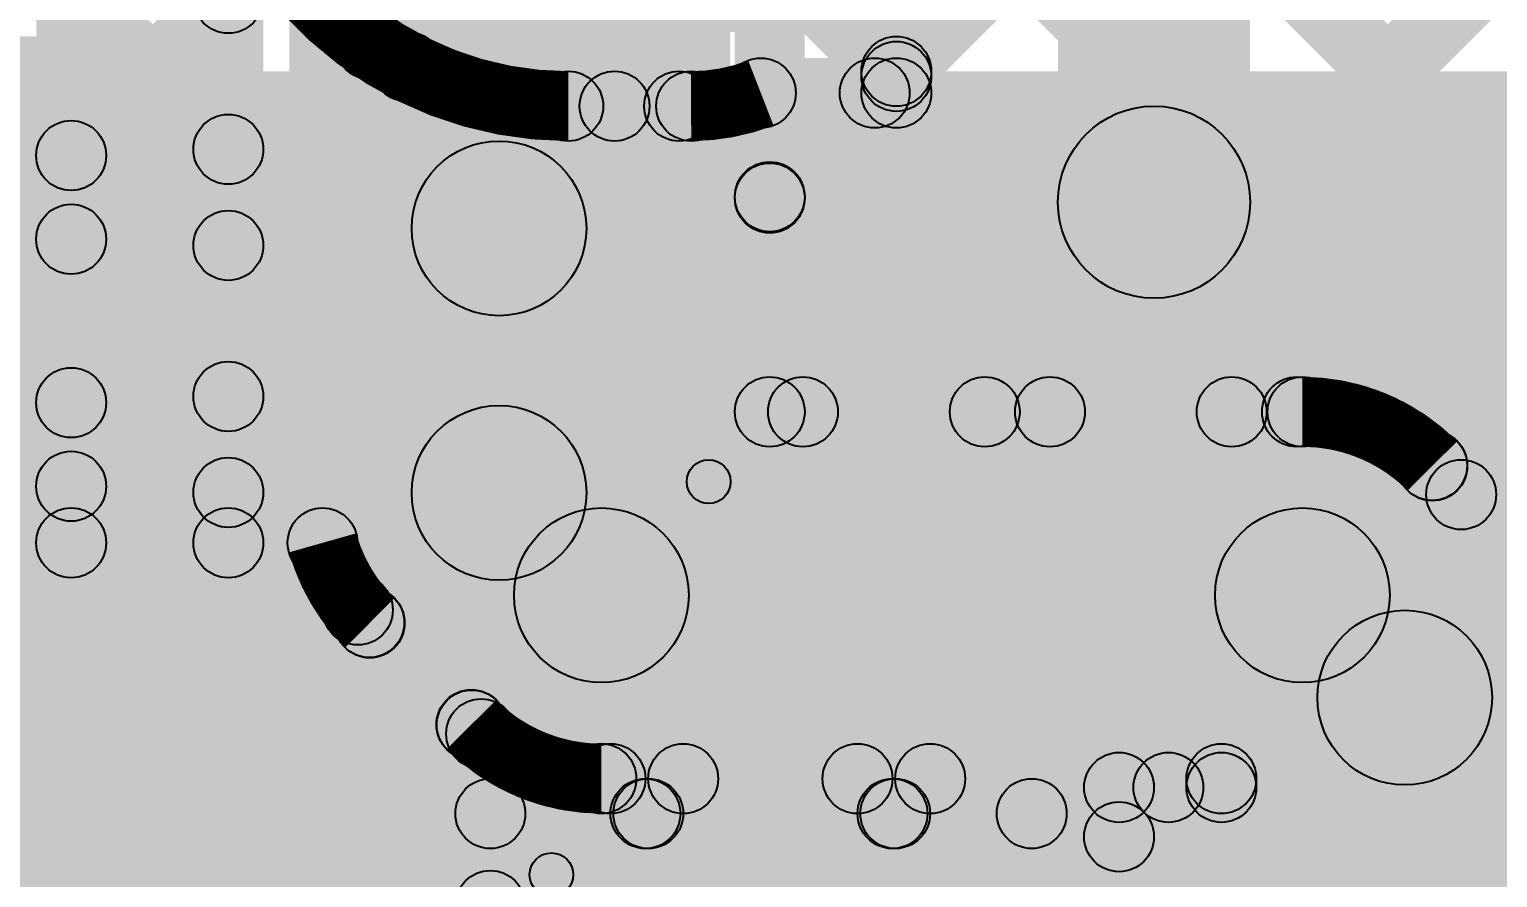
# Model space of a CAD drawing. Header units: millimetres. Extents: x -0.24 to 2.5, y 0 to 2.55.
# Drawn here: x 0.8972 to 1.0654, y 1.8687 to 1.9658 of the extents above; entities that cross this region are included whole.
import ezdxf

# ---------------------------------------------------------------- set-up
doc = ezdxf.new("R2010")
doc.units = ezdxf.units.MM
doc.header["$MEASUREMENT"] = 0
for name, color, linetype in [('BottomLayer', 5, 'Continuous'), ('BottomPaste', 16, 'Continuous'), ('BottomSolder', 6, 'Continuous'), ('TopLayer', 1, 'Continuous'), ('TopOverlay', 2, 'Continuous'), ('TopPaste', 8, 'Continuous'), ('TopSolder', 216, 'Continuous'), ('ViaHoleLayer', 16, 'Continuous')]:
    doc.layers.add(name, color=color, linetype=linetype)

# ---------------------------------------------------------------- blocks, each defined once
blk = doc.blocks.new('RES_0805_1')
at = {"layer": 'TopLayer'}
for points in [[(-0.06, 0.025), (-0.02, 0.025), (-0.02, -0.025), (-0.06, -0.025)], [(0.02, 0.025), (0.06, 0.025), (0.06, -0.025), (0.02, -0.025)]]:
    blk.add_hatch(color=1, dxfattribs=at).paths.add_polyline_path(points)
at = {"layer": 'TopOverlay'}
h = blk.add_hatch(color=2, dxfattribs=at)
edge = h.paths.add_edge_path()
edge.add_arc((-0.064, 0.029), 0.0025, 0, 360)
h = blk.add_hatch(color=2, dxfattribs=at)
edge = h.paths.add_edge_path()
edge.add_arc((-0.064, 0.029), 0.0025, 0, 360)
for points in [[(0.064, 0.0315), (0.064, 0.0265), (-0.064, 0.0265), (-0.064, 0.0315)], [(-0.0665, 0.029), (-0.0615, 0.029), (-0.0615, -0.029), (-0.0665, -0.029)], [(0.0615, 0.029), (0.0665, 0.029), (0.0665, -0.029), (0.0615, -0.029)], [(0.064, -0.0265), (0.064, -0.0315), (-0.064, -0.0315), (-0.064, -0.0265)]]:
    blk.add_hatch(color=2, dxfattribs=at).paths.add_polyline_path(points)
h = blk.add_hatch(color=2, dxfattribs=at)
edge = h.paths.add_edge_path()
edge.add_arc((0.064, 0.029), 0.0025, 0, 360)
h = blk.add_hatch(color=2, dxfattribs=at)
edge = h.paths.add_edge_path()
edge.add_arc((0.064, 0.029), 0.0025, 0, 360)
h = blk.add_hatch(color=2, dxfattribs=at)
edge = h.paths.add_edge_path()
edge.add_arc((-0.064, -0.029), 0.0025, 0, 360)
h = blk.add_hatch(color=2, dxfattribs=at)
edge = h.paths.add_edge_path()
edge.add_arc((-0.064, -0.029), 0.0025, 0, 360)
h = blk.add_hatch(color=2, dxfattribs=at)
edge = h.paths.add_edge_path()
edge.add_arc((0.064, -0.029), 0.0025, 0, 360)
h = blk.add_hatch(color=2, dxfattribs=at)
edge = h.paths.add_edge_path()
edge.add_arc((0.064, -0.029), 0.0025, 0, 360)
at = {"layer": 'TopPaste'}
for points in [[(-0.06, 0.025), (-0.02, 0.025), (-0.02, -0.025), (-0.06, -0.025)], [(0.02, 0.025), (0.06, 0.025), (0.06, -0.025), (0.02, -0.025)]]:
    blk.add_hatch(color=8, dxfattribs=at).paths.add_polyline_path(points)
at = {"layer": 'TopSolder'}
for points in [[(-0.064, 0.029), (-0.016, 0.029), (-0.016, -0.029), (-0.064, -0.029)], [(0.016, 0.029), (0.064, 0.029), (0.064, -0.029), (0.016, -0.029)]]:
    blk.add_hatch(color=216, dxfattribs=at).paths.add_polyline_path(points)
at = {"layer": 'TopOverlay'}
for centre in [(-0.064, 0.029), (-0.064, 0.029), (0.064, 0.029), (0.064, 0.029), (-0.064, -0.029), (-0.064, -0.029), (0.064, -0.029), (0.064, -0.029)]:
    blk.add_circle(centre, 0.0025, dxfattribs=at)
blk = doc.blocks.new('RES_0805_5')
at = {"layer": 'TopLayer'}
for points in [[(-0.06, 0.025), (-0.02, 0.025), (-0.02, -0.025), (-0.06, -0.025)], [(0.02, 0.025), (0.06, 0.025), (0.06, -0.025), (0.02, -0.025)]]:
    blk.add_hatch(color=1, dxfattribs=at).paths.add_polyline_path(points)
at = {"layer": 'TopOverlay'}
h = blk.add_hatch(color=2, dxfattribs=at)
edge = h.paths.add_edge_path()
edge.add_arc((-0.064, 0.029), 0.0025, 0, 360)
h = blk.add_hatch(color=2, dxfattribs=at)
edge = h.paths.add_edge_path()
edge.add_arc((-0.064, 0.029), 0.0025, 0, 360)
for points in [[(-0.064, 0.0265), (-0.064, 0.0315), (0.064, 0.0315), (0.064, 0.0265)], [(-0.0615, -0.029), (-0.0665, -0.029), (-0.0665, 0.029), (-0.0615, 0.029)], [(0.0665, -0.029), (0.0615, -0.029), (0.0615, 0.029), (0.0665, 0.029)], [(-0.064, -0.0315), (-0.064, -0.0265), (0.064, -0.0265), (0.064, -0.0315)]]:
    blk.add_hatch(color=2, dxfattribs=at).paths.add_polyline_path(points)
h = blk.add_hatch(color=2, dxfattribs=at)
edge = h.paths.add_edge_path()
edge.add_arc((0.064, 0.029), 0.0025, 0, 360)
h = blk.add_hatch(color=2, dxfattribs=at)
edge = h.paths.add_edge_path()
edge.add_arc((0.064, 0.029), 0.0025, 0, 360)
h = blk.add_hatch(color=2, dxfattribs=at)
edge = h.paths.add_edge_path()
edge.add_arc((-0.064, -0.029), 0.0025, 0, 360)
h = blk.add_hatch(color=2, dxfattribs=at)
edge = h.paths.add_edge_path()
edge.add_arc((-0.064, -0.029), 0.0025, 0, 360)
h = blk.add_hatch(color=2, dxfattribs=at)
edge = h.paths.add_edge_path()
edge.add_arc((0.064, -0.029), 0.0025, 0, 360)
h = blk.add_hatch(color=2, dxfattribs=at)
edge = h.paths.add_edge_path()
edge.add_arc((0.064, -0.029), 0.0025, 0, 360)
at = {"layer": 'TopPaste'}
for points in [[(-0.06, 0.025), (-0.02, 0.025), (-0.02, -0.025), (-0.06, -0.025)], [(0.02, 0.025), (0.06, 0.025), (0.06, -0.025), (0.02, -0.025)]]:
    blk.add_hatch(color=8, dxfattribs=at).paths.add_polyline_path(points)
at = {"layer": 'TopSolder'}
for points in [[(-0.064, 0.029), (-0.016, 0.029), (-0.016, -0.029), (-0.064, -0.029)], [(0.016, 0.029), (0.064, 0.029), (0.064, -0.029), (0.016, -0.029)]]:
    blk.add_hatch(color=216, dxfattribs=at).paths.add_polyline_path(points)
at = {"layer": 'TopOverlay'}
for centre in [(-0.064, 0.029), (-0.064, 0.029), (0.064, 0.029), (0.064, 0.029), (-0.064, -0.029), (-0.064, -0.029), (0.064, -0.029), (0.064, -0.029)]:
    blk.add_circle(centre, 0.0025, dxfattribs=at)
blk = doc.blocks.new('RES_0805_B_73')
at = {"layer": 'BottomLayer'}
for points in [[(-0.06, 0.025), (-0.02, 0.025), (-0.02, -0.025), (-0.06, -0.025)], [(0.02, 0.025), (0.06, 0.025), (0.06, -0.025), (0.02, -0.025)]]:
    blk.add_hatch(color=5, dxfattribs=at).paths.add_polyline_path(points)
at = {"layer": 'BottomPaste'}
for points in [[(-0.06, 0.025), (-0.02, 0.025), (-0.02, -0.025), (-0.06, -0.025)], [(0.02, 0.025), (0.06, 0.025), (0.06, -0.025), (0.02, -0.025)]]:
    blk.add_hatch(color=16, dxfattribs=at).paths.add_polyline_path(points)
at = {"layer": 'BottomSolder'}
for points in [[(-0.064, 0.029), (-0.016, 0.029), (-0.016, -0.029), (-0.064, -0.029)], [(0.016, 0.029), (0.064, 0.029), (0.064, -0.029), (0.016, -0.029)]]:
    blk.add_hatch(color=6, dxfattribs=at).paths.add_polyline_path(points)
blk = doc.blocks.new('R__0402_B_74')
at = {"layer": 'BottomLayer'}
for points in [[(-0.0095, 0.0125), (-0.0095, -0.0125), (-0.0275, -0.0125), (-0.0275, 0.0125)], [(0.0275, 0.0125), (0.0275, -0.0125), (0.0095, -0.0125), (0.0095, 0.0125)]]:
    blk.add_hatch(color=5, dxfattribs=at).paths.add_polyline_path(points)
at = {"layer": 'BottomPaste'}
for points in [[(-0.0095, 0.0125), (-0.0095, -0.0125), (-0.0275, -0.0125), (-0.0275, 0.0125)], [(0.0275, 0.0125), (0.0275, -0.0125), (0.0095, -0.0125), (0.0095, 0.0125)]]:
    blk.add_hatch(color=16, dxfattribs=at).paths.add_polyline_path(points)
at = {"layer": 'BottomSolder'}
for points in [[(-0.0055, 0.0165), (-0.0055, -0.0165), (-0.0315, -0.0165), (-0.0315, 0.0165)], [(0.0315, 0.0165), (0.0315, -0.0165), (0.0055, -0.0165), (0.0055, 0.0165)]]:
    blk.add_hatch(color=6, dxfattribs=at).paths.add_polyline_path(points)

msp = doc.modelspace()

# ---------------------------------------------------------------- hatches: boundary and pattern name
at = {"layer": 'BottomLayer'}
for points in [[(0.60063, 1.53117), (0.59497, 1.53683), (1.12997, 2.07183), (1.13563, 2.06617)], [(0.94164, 2.06617), (0.9473, 2.07183), (1.18083, 1.8383), (1.17517, 1.83264)], [(0.99933, 1.95815), (0.99367, 1.96381), (1.10169, 2.07183), (1.10735, 2.06617)], [(0.62888, 1.53113), (0.62322, 1.53679), (1.15422, 2.06779), (1.15988, 2.06213)], [(0.6518, 1.52577), (0.64615, 1.53143), (1.16912, 2.05441), (1.17478, 2.04875)], [(0.76902, 2.04081), (0.77467, 2.04646), (1.20019, 1.62094), (1.19454, 1.61529)], [(0.75057, 2.03097), (0.75623, 2.03662), (1.18686, 1.60599), (1.18121, 1.60033)], [(0.66873, 1.51442), (0.66307, 1.52008), (1.17517, 2.03217), (1.18083, 2.02652)], [(1.037, 1.946), (1.015, 1.946), (1.015, 2.01777), (1.037, 2.01777)], [(0.6809, 1.4983), (0.67524, 1.50396), (1.17517, 2.00389), (1.18083, 1.99823)], [(1.0005, 1.9585), (0.9925, 1.9585), (0.9925, 1.9985), (1.0005, 1.9985)], [(0.85094, 1.98717), (0.85659, 1.99283), (1.18096, 1.66846), (1.1753, 1.66281)], [(0.87922, 1.98717), (0.88488, 1.99283), (1.18083, 1.69688), (1.17517, 1.69122)], [(0.99367, 1.98586), (0.99933, 1.99151), (1.18083, 1.81001), (1.17517, 1.80436)], [(0.48749, 1.53117), (0.48184, 1.53683), (0.92277, 1.97777), (0.92843, 1.97211)], [(0.93348, 1.9612), (0.93913, 1.96686), (1.18083, 1.72516), (1.17517, 1.7195)], [(0.51578, 1.53117), (0.51012, 1.53683), (0.93764, 1.96435), (0.9433, 1.95869)], [(0.98098, 1.9545), (0.98098, 1.9625), (0.9965, 1.9625), (0.9965, 1.9545)], [(0.99685, 1.95567), (0.99119, 1.96133), (0.99367, 1.96381), (0.99933, 1.95815)], [(0.99367, 1.95757), (0.99933, 1.96323), (1.18083, 1.78173), (1.17517, 1.77607)], [(0.261, 1.578), (1.173, 1.578), (1.173, 1.961), (0.261, 1.961)], [(0.57235, 1.53117), (0.56669, 1.53683), (0.99119, 1.96133), (0.99685, 1.95567)], [(0.95893, 1.953), (0.95893, 1.961), (0.973, 1.961), (0.973, 1.953)], [(0.54406, 1.53117), (0.5384, 1.53683), (0.9614, 1.95983), (0.96706, 1.95417)], [(0.96879, 1.95417), (0.97444, 1.95983), (1.18083, 1.75344), (1.17517, 1.74779)]]:
    msp.add_hatch(color=5, dxfattribs=at).paths.add_polyline_path(points)
h = msp.add_hatch(color=5, dxfattribs=at)
edge = h.paths.add_edge_path()
edge.add_arc((0.9363, 1.96403), 0.004, 0, 360)
h = msp.add_hatch(color=5, dxfattribs=at)
edge = h.paths.add_edge_path()
edge.add_arc((0.94047, 1.96152), 0.004, 0, 360)
h = msp.add_hatch(color=5, dxfattribs=at)
edge = h.paths.add_edge_path()
edge.add_arc((0.9965, 1.96098), 0.004, 0, 360)
h = msp.add_hatch(color=5, dxfattribs=at)
edge = h.paths.add_edge_path()
edge.add_arc((0.9965, 1.96098), 0.004, 0, 360)
h = msp.add_hatch(color=5, dxfattribs=at)
edge = h.paths.add_edge_path()
edge.add_arc((0.9965, 1.9604), 0.004, 0, 360)
h = msp.add_hatch(color=5, dxfattribs=at)
edge = h.paths.add_edge_path()
edge.add_arc((0.98098, 1.9585), 0.004, 0, 360)
h = msp.add_hatch(color=5, dxfattribs=at)
edge = h.paths.add_edge_path()
edge.add_arc((0.98098, 1.9585), 0.004, 0, 360)
h = msp.add_hatch(color=5, dxfattribs=at)
edge = h.paths.add_edge_path()
edge.add_arc((0.99402, 1.9585), 0.004, 0, 360)
h = msp.add_hatch(color=5, dxfattribs=at)
edge = h.paths.add_edge_path()
edge.add_arc((0.99402, 1.9585), 0.004, 0, 360)
h = msp.add_hatch(color=5, dxfattribs=at)
edge = h.paths.add_edge_path()
edge.add_arc((0.9965, 1.9585), 0.004, 0, 360)
h = msp.add_hatch(color=5, dxfattribs=at)
edge = h.paths.add_edge_path()
edge.add_arc((0.9965, 1.9585), 0.004, 0, 360)
h = msp.add_hatch(color=5, dxfattribs=at)
edge = h.paths.add_edge_path()
edge.add_arc((0.95893, 1.957), 0.004, 0, 360)
h = msp.add_hatch(color=5, dxfattribs=at)
edge = h.paths.add_edge_path()
edge.add_arc((0.95893, 1.957), 0.004, 0, 360)
h = msp.add_hatch(color=5, dxfattribs=at)
edge = h.paths.add_edge_path()
edge.add_arc((0.96423, 1.957), 0.004, 0, 360)
h = msp.add_hatch(color=5, dxfattribs=at)
edge = h.paths.add_edge_path()
edge.add_arc((0.97162, 1.957), 0.004, 0, 360)
h = msp.add_hatch(color=5, dxfattribs=at)
edge = h.paths.add_edge_path()
edge.add_arc((0.973, 1.957), 0.004, 0, 360)
h = msp.add_hatch(color=5, dxfattribs=at)
edge = h.paths.add_edge_path()
edge.add_arc((0.973, 1.957), 0.004, 0, 360)
h = msp.add_hatch(color=5, dxfattribs=at)
edge = h.paths.add_edge_path()
edge.add_arc((1.026, 1.946), 0.01181, 0, 360)
h = msp.add_hatch(color=5, dxfattribs=at)
edge = h.paths.add_edge_path()
edge.add_arc((1.026, 1.946), 0.011, 0, 360)
at = {"layer": 'BottomSolder'}
h = msp.add_hatch(color=6, dxfattribs=at)
edge = h.paths.add_edge_path()
edge.add_arc((1.026, 1.946), 0.01581, 0, 360)
at = {"layer": 'TopLayer'}
for points in [[(0.98483, 1.94365), (0.97917, 1.94931), (1.07569, 2.04583), (1.08135, 2.04017)], [(0.98863, 1.91917), (0.98297, 1.92483), (1.10397, 2.04583), (1.10963, 2.04017)], [(1.01691, 1.91917), (1.01126, 1.92483), (1.13226, 2.04583), (1.13791, 2.04017)], [(1.0452, 1.91917), (1.03954, 1.92483), (1.15517, 2.04046), (1.16083, 2.0348)], [(1.037, 1.946), (1.015, 1.946), (1.015, 2.02), (1.037, 2.02)], [(1.0014, 2.00641), (1.00706, 2.01207), (1.1373, 1.88183), (1.13164, 1.87617)], [(1.064, 1.90969), (1.05835, 1.91535), (1.15517, 2.01217), (1.16083, 2.00652)], [(0.99796, 1.98157), (1.00362, 1.98722), (1.10901, 1.88183), (1.10336, 1.87617)], [(0.906, 1.907), (0.898, 1.907), (0.898, 1.979), (0.906, 1.979)], [(0.924, 1.907), (0.916, 1.907), (0.916, 1.979), (0.924, 1.979)], [(0.986, 1.922), (0.978, 1.922), (0.978, 1.979), (0.986, 1.979)], [(0.97917, 1.97207), (0.98483, 1.97773), (1.03773, 1.92483), (1.03207, 1.91917)], [(0.89917, 1.96722), (0.90483, 1.97288), (0.92283, 1.95488), (0.91717, 1.94922)], [(0.90483, 1.94851), (0.89917, 1.95416), (0.91717, 1.97216), (0.92283, 1.96651)], [(0.97917, 1.94379), (0.98483, 1.94944), (1.00944, 1.92483), (1.00379, 1.91917)], [(0.89917, 1.93894), (0.90483, 1.94459), (0.92283, 1.92659), (0.91717, 1.92094)], [(0.90483, 1.92022), (0.89917, 1.92588), (0.91717, 1.94388), (0.92283, 1.93822)], [(0.961, 1.91272), (0.941, 1.91272), (0.941, 1.943), (0.961, 1.943)], [(0.982, 1.918), (0.982, 1.926), (1.043, 1.926), (1.043, 1.918)], [(0.94393, 1.90564), (0.95807, 1.91979), (0.96979, 1.90807), (0.95564, 1.89393)], [(1.05506, 1.91299), (1.06071, 1.91864), (1.07236, 1.907), (1.0667, 1.90134)], [(0.79231, 1.77942), (0.78665, 1.78507), (0.91717, 1.9156), (0.92283, 1.90994)], [(0.89917, 1.91065), (0.90483, 1.91631), (0.95283, 1.86831), (0.94717, 1.86265)], [(0.84, 1.903), (0.84, 1.911), (0.902, 1.911), (0.902, 1.903)], [(0.92, 1.903), (0.92, 1.911), (0.93079, 1.911), (0.93079, 1.903)], [(0.96272, 1.891), (0.96272, 1.911), (1.043, 1.911), (1.043, 1.891)], [(0.87737, 1.90417), (0.88302, 1.90983), (0.95283, 1.84002), (0.94717, 1.83437)], [(1.03593, 1.89393), (1.05007, 1.90807), (1.06179, 1.89636), (1.04764, 1.88221)], [(0.80653, 1.76536), (0.80087, 1.77101), (0.932, 1.90214), (0.93766, 1.89649)], [(0.93336, 1.895), (0.93901, 1.90066), (0.95066, 1.88901), (0.945, 1.88336)], [(1.06472, 1.84628), (1.04472, 1.84628), (1.04472, 1.88928), (1.06472, 1.88928)], [(0.83263, 1.76317), (0.82697, 1.76883), (0.94612, 1.88797), (0.95177, 1.88232)], [(0.96272, 1.876), (0.96272, 1.884), (1.03372, 1.884), (1.03372, 1.876)], [(0.96094, 1.87717), (0.96659, 1.88283), (0.97059, 1.87883), (0.96494, 1.87317)], [(0.97091, 1.87317), (0.96526, 1.87883), (0.96926, 1.88283), (0.97491, 1.87717)], [(0.98922, 1.87717), (0.99488, 1.88283), (0.99888, 1.87883), (0.99322, 1.87317)], [(0.9992, 1.87317), (0.99354, 1.87883), (0.99754, 1.88283), (1.0032, 1.87717)], [(1.02483, 1.87052), (1.01917, 1.87617), (1.02483, 1.88183), (1.03048, 1.87617)], [(1.022, 1.875), (1.022, 1.883), (1.03372, 1.883), (1.03372, 1.875)], [(0.95, 1.872), (0.95, 1.88), (1.012, 1.88), (1.012, 1.872)], [(1.026, 1.783), (1.018, 1.783), (1.018, 1.879), (1.026, 1.879)], [(0.954, 1.804), (0.946, 1.804), (0.946, 1.876), (0.954, 1.876)], [(1.016, 1.804), (1.008, 1.804), (1.008, 1.876), (1.016, 1.876)], [(1.01483, 1.86052), (1.00917, 1.86617), (1.01917, 1.87617), (1.02483, 1.87052)]]:
    msp.add_hatch(color=1, dxfattribs=at).paths.add_polyline_path(points)
h = msp.add_hatch(color=1, dxfattribs=at)
edge = h.paths.add_edge_path()
edge.add_arc((0.92, 1.96934), 0.004, 0, 360)
h = msp.add_hatch(color=1, dxfattribs=at)
edge = h.paths.add_edge_path()
edge.add_arc((1.026, 1.946), 0.01181, 0, 360)
h = msp.add_hatch(color=1, dxfattribs=at)
edge = h.paths.add_edge_path()
edge.add_arc((0.92, 1.95205), 0.004, 0, 360)
h = msp.add_hatch(color=1, dxfattribs=at)
edge = h.paths.add_edge_path()
edge.add_arc((1.026, 1.946), 0.011, 0, 360)
h = msp.add_hatch(color=1, dxfattribs=at)
edge = h.paths.add_edge_path()
edge.add_arc((0.902, 1.95134), 0.004, 0, 360)
h = msp.add_hatch(color=1, dxfattribs=at)
edge = h.paths.add_edge_path()
edge.add_arc((0.951, 1.943), 0.01, 0, 360)
h = msp.add_hatch(color=1, dxfattribs=at)
edge = h.paths.add_edge_path()
edge.add_arc((0.982, 1.94662), 0.004, 0, 360)
h = msp.add_hatch(color=1, dxfattribs=at)
edge = h.paths.add_edge_path()
edge.add_arc((0.982, 1.94648), 0.004, 0, 360)
h = msp.add_hatch(color=1, dxfattribs=at)
edge = h.paths.add_edge_path()
edge.add_arc((0.902, 1.94176), 0.004, 0, 360)
h = msp.add_hatch(color=1, dxfattribs=at)
edge = h.paths.add_edge_path()
edge.add_arc((0.92, 1.94105), 0.004, 0, 360)
h = msp.add_hatch(color=1, dxfattribs=at)
edge = h.paths.add_edge_path()
edge.add_arc((0.902, 1.92305), 0.004, 0, 360)
h = msp.add_hatch(color=1, dxfattribs=at)
edge = h.paths.add_edge_path()
edge.add_arc((0.92, 1.92376), 0.004, 0, 360)
h = msp.add_hatch(color=1, dxfattribs=at)
edge = h.paths.add_edge_path()
edge.add_arc((0.982, 1.922), 0.004, 0, 360)
h = msp.add_hatch(color=1, dxfattribs=at)
edge = h.paths.add_edge_path()
edge.add_arc((0.982, 1.922), 0.004, 0, 360)
h = msp.add_hatch(color=1, dxfattribs=at)
edge = h.paths.add_edge_path()
edge.add_arc((0.9858, 1.922), 0.004, 0, 360)
h = msp.add_hatch(color=1, dxfattribs=at)
edge = h.paths.add_edge_path()
edge.add_arc((1.00662, 1.922), 0.004, 0, 360)
h = msp.add_hatch(color=1, dxfattribs=at)
edge = h.paths.add_edge_path()
edge.add_arc((1.01409, 1.922), 0.004, 0, 360)
h = msp.add_hatch(color=1, dxfattribs=at)
edge = h.paths.add_edge_path()
edge.add_arc((1.0349, 1.922), 0.004, 0, 360)
h = msp.add_hatch(color=1, dxfattribs=at)
edge = h.paths.add_edge_path()
edge.add_arc((1.04237, 1.922), 0.004, 0, 360)
h = msp.add_hatch(color=1, dxfattribs=at)
edge = h.paths.add_edge_path()
edge.add_arc((1.043, 1.922), 0.004, 0, 360)
h = msp.add_hatch(color=1, dxfattribs=at)
edge = h.paths.add_edge_path()
edge.add_arc((1.043, 1.922), 0.004, 0, 360)
h = msp.add_hatch(color=1, dxfattribs=at)
edge = h.paths.add_edge_path()
edge.add_arc((1.043, 1.922), 0.004, 0, 360)
h = msp.add_hatch(color=1, dxfattribs=at)
edge = h.paths.add_edge_path()
edge.add_arc((0.951, 1.91272), 0.01, 0, 360)
h = msp.add_hatch(color=1, dxfattribs=at)
edge = h.paths.add_edge_path()
edge.add_arc((0.951, 1.91272), 0.01, 0, 360)
h = msp.add_hatch(color=1, dxfattribs=at)
edge = h.paths.add_edge_path()
edge.add_arc((1.05785, 1.91585), 0.004, 0, 360)
h = msp.add_hatch(color=1, dxfattribs=at)
edge = h.paths.add_edge_path()
edge.add_arc((1.05788, 1.91581), 0.004, 0, 360)
h = msp.add_hatch(color=1, dxfattribs=at)
edge = h.paths.add_edge_path()
edge.add_arc((1.05788, 1.91581), 0.004, 0, 360)
h = msp.add_hatch(color=1, dxfattribs=at)
edge = h.paths.add_edge_path()
edge.add_arc((0.902, 1.91348), 0.004, 0, 360)
h = msp.add_hatch(color=1, dxfattribs=at)
edge = h.paths.add_edge_path()
edge.add_arc((0.92, 1.91277), 0.004, 0, 360)
h = msp.add_hatch(color=1, dxfattribs=at)
edge = h.paths.add_edge_path()
edge.add_arc((1.06118, 1.91252), 0.004, 0, 360)
h = msp.add_hatch(color=1, dxfattribs=at)
edge = h.paths.add_edge_path()
edge.add_arc((0.902, 1.907), 0.004, 0, 360)
h = msp.add_hatch(color=1, dxfattribs=at)
edge = h.paths.add_edge_path()
edge.add_arc((0.902, 1.907), 0.004, 0, 360)
h = msp.add_hatch(color=1, dxfattribs=at)
edge = h.paths.add_edge_path()
edge.add_arc((0.92, 1.907), 0.004, 0, 360)
h = msp.add_hatch(color=1, dxfattribs=at)
edge = h.paths.add_edge_path()
edge.add_arc((0.92, 1.907), 0.004, 0, 360)
h = msp.add_hatch(color=1, dxfattribs=at)
edge = h.paths.add_edge_path()
edge.add_arc((0.93079, 1.907), 0.004, 0, 360)
h = msp.add_hatch(color=1, dxfattribs=at)
edge = h.paths.add_edge_path()
edge.add_arc((0.93079, 1.907), 0.004, 0, 360)
h = msp.add_hatch(color=1, dxfattribs=at)
edge = h.paths.add_edge_path()
edge.add_arc((0.93079, 1.907), 0.004, 0, 360)
h = msp.add_hatch(color=1, dxfattribs=at)
edge = h.paths.add_edge_path()
edge.add_arc((0.96272, 1.901), 0.01, 0, 360)
h = msp.add_hatch(color=1, dxfattribs=at)
edge = h.paths.add_edge_path()
edge.add_arc((0.96272, 1.901), 0.01, 0, 360)
h = msp.add_hatch(color=1, dxfattribs=at)
edge = h.paths.add_edge_path()
edge.add_arc((1.043, 1.901), 0.01, 0, 360)
h = msp.add_hatch(color=1, dxfattribs=at)
edge = h.paths.add_edge_path()
edge.add_arc((1.043, 1.901), 0.01, 0, 360)
h = msp.add_hatch(color=1, dxfattribs=at)
edge = h.paths.add_edge_path()
edge.add_arc((0.93483, 1.89931), 0.004, 0, 360)
h = msp.add_hatch(color=1, dxfattribs=at)
edge = h.paths.add_edge_path()
edge.add_arc((0.93615, 1.89787), 0.004, 0, 360)
h = msp.add_hatch(color=1, dxfattribs=at)
edge = h.paths.add_edge_path()
edge.add_arc((0.93619, 1.89783), 0.004, 0, 360)
h = msp.add_hatch(color=1, dxfattribs=at)
edge = h.paths.add_edge_path()
edge.add_arc((0.93619, 1.89783), 0.004, 0, 360)
h = msp.add_hatch(color=1, dxfattribs=at)
edge = h.paths.add_edge_path()
edge.add_arc((1.05472, 1.88928), 0.01, 0, 360)
h = msp.add_hatch(color=1, dxfattribs=at)
edge = h.paths.add_edge_path()
edge.add_arc((1.05472, 1.88928), 0.01, 0, 360)
h = msp.add_hatch(color=1, dxfattribs=at)
edge = h.paths.add_edge_path()
edge.add_arc((0.94783, 1.88619), 0.004, 0, 360)
h = msp.add_hatch(color=1, dxfattribs=at)
edge = h.paths.add_edge_path()
edge.add_arc((0.94783, 1.88619), 0.004, 0, 360)
h = msp.add_hatch(color=1, dxfattribs=at)
edge = h.paths.add_edge_path()
edge.add_arc((0.94787, 1.88615), 0.004, 0, 360)
h = msp.add_hatch(color=1, dxfattribs=at)
edge = h.paths.add_edge_path()
edge.add_arc((0.94895, 1.88514), 0.004, 0, 360)
h = msp.add_hatch(color=1, dxfattribs=at)
edge = h.paths.add_edge_path()
edge.add_arc((0.96272, 1.88), 0.004, 0, 360)
h = msp.add_hatch(color=1, dxfattribs=at)
edge = h.paths.add_edge_path()
edge.add_arc((0.96272, 1.88), 0.004, 0, 360)
h = msp.add_hatch(color=1, dxfattribs=at)
edge = h.paths.add_edge_path()
edge.add_arc((0.96272, 1.88), 0.004, 0, 360)
h = msp.add_hatch(color=1, dxfattribs=at)
edge = h.paths.add_edge_path()
edge.add_arc((0.96376, 1.88), 0.004, 0, 360)
h = msp.add_hatch(color=1, dxfattribs=at)
edge = h.paths.add_edge_path()
edge.add_arc((0.97209, 1.88), 0.004, 0, 360)
h = msp.add_hatch(color=1, dxfattribs=at)
edge = h.paths.add_edge_path()
edge.add_arc((0.99205, 1.88), 0.004, 0, 360)
h = msp.add_hatch(color=1, dxfattribs=at)
edge = h.paths.add_edge_path()
edge.add_arc((1.00037, 1.88), 0.004, 0, 360)
h = msp.add_hatch(color=1, dxfattribs=at)
edge = h.paths.add_edge_path()
edge.add_arc((1.03372, 1.88), 0.004, 0, 360)
h = msp.add_hatch(color=1, dxfattribs=at)
edge = h.paths.add_edge_path()
edge.add_arc((1.022, 1.879), 0.004, 0, 360)
h = msp.add_hatch(color=1, dxfattribs=at)
edge = h.paths.add_edge_path()
edge.add_arc((1.022, 1.879), 0.004, 0, 360)
h = msp.add_hatch(color=1, dxfattribs=at)
edge = h.paths.add_edge_path()
edge.add_arc((1.02765, 1.879), 0.004, 0, 360)
h = msp.add_hatch(color=1, dxfattribs=at)
edge = h.paths.add_edge_path()
edge.add_arc((1.03372, 1.879), 0.004, 0, 360)
h = msp.add_hatch(color=1, dxfattribs=at)
edge = h.paths.add_edge_path()
edge.add_arc((0.95, 1.876), 0.004, 0, 360)
h = msp.add_hatch(color=1, dxfattribs=at)
edge = h.paths.add_edge_path()
edge.add_arc((0.95, 1.876), 0.004, 0, 360)
h = msp.add_hatch(color=1, dxfattribs=at)
edge = h.paths.add_edge_path()
edge.add_arc((0.96776, 1.876), 0.004, 0, 360)
h = msp.add_hatch(color=1, dxfattribs=at)
edge = h.paths.add_edge_path()
edge.add_arc((0.96809, 1.876), 0.004, 0, 360)
h = msp.add_hatch(color=1, dxfattribs=at)
edge = h.paths.add_edge_path()
edge.add_arc((0.99605, 1.876), 0.004, 0, 360)
h = msp.add_hatch(color=1, dxfattribs=at)
edge = h.paths.add_edge_path()
edge.add_arc((0.99637, 1.876), 0.004, 0, 360)
h = msp.add_hatch(color=1, dxfattribs=at)
edge = h.paths.add_edge_path()
edge.add_arc((1.012, 1.876), 0.004, 0, 360)
h = msp.add_hatch(color=1, dxfattribs=at)
edge = h.paths.add_edge_path()
edge.add_arc((1.012, 1.876), 0.004, 0, 360)
h = msp.add_hatch(color=1, dxfattribs=at)
edge = h.paths.add_edge_path()
edge.add_arc((1.022, 1.87335), 0.004, 0, 360)
h = msp.add_hatch(color=1, dxfattribs=at)
edge = h.paths.add_edge_path()
edge.add_arc((1.022, 1.87335), 0.004, 0, 360)
h = msp.add_hatch(color=1, dxfattribs=at)
edge = h.paths.add_edge_path()
edge.add_arc((0.95, 1.86548), 0.004, 0, 360)
at = {"layer": 'TopSolder'}
h = msp.add_hatch(color=216, dxfattribs=at)
edge = h.paths.add_edge_path()
edge.add_arc((1.026, 1.946), 0.01581, 0, 360)
at = {"layer": 'ViaHoleLayer'}
h = msp.add_hatch(color=16, dxfattribs=at)
edge = h.paths.add_edge_path()
edge.add_arc((1.026, 1.946), 0.00787, 0, 360)

# ---------------------------------------------------------------- linework, layer by layer
at = {"layer": 'BottomLayer', "const_width": 0.008}
for points in [[(0.95893, 1.957, -0.414214), (0.919, 1.99693)], [(0.98098, 1.9585, -0.093119), (0.973, 1.957)]]:
    msp.add_lwpolyline(points, format="xyb", dxfattribs=at)
at = {"layer": 'BottomLayer'}
for centre, radius in [((0.9363, 1.96403), 0.004), ((0.94047, 1.96152), 0.004), ((0.9965, 1.96098), 0.004), ((0.9965, 1.96098), 0.004), ((0.9965, 1.9604), 0.004), ((0.98098, 1.9585), 0.004), ((0.98098, 1.9585), 0.004), ((0.99402, 1.9585), 0.004), ((0.99402, 1.9585), 0.004), ((0.9965, 1.9585), 0.004), ((0.9965, 1.9585), 0.004), ((0.95893, 1.957), 0.004), ((0.95893, 1.957), 0.004), ((0.96423, 1.957), 0.004), ((0.97162, 1.957), 0.004), ((0.973, 1.957), 0.004), ((0.973, 1.957), 0.004), ((1.026, 1.946), 0.011)]:
    msp.add_circle(centre, radius, dxfattribs=at)
at = {"layer": 'TopLayer', "const_width": 0.008}
for points in [[(1.043, 1.922, -0.199534), (1.05788, 1.91581)], [(1.043, 1.922, -0.198912), (1.05785, 1.91585)], [(0.93615, 1.89787, -0.128129), (0.93079, 1.907)], [(0.93619, 1.89783, -0.128736), (0.93079, 1.907)], [(0.96272, 1.88, -0.199534), (0.94783, 1.88619)], [(0.96272, 1.88, -0.198912), (0.94787, 1.88615)]]:
    msp.add_lwpolyline(points, format="xyb", dxfattribs=at)
at = {"layer": 'TopLayer'}
for centre, radius in [((0.92, 1.96934), 0.004), ((0.92, 1.95205), 0.004), ((1.026, 1.946), 0.011), ((0.902, 1.95134), 0.004), ((0.951, 1.943), 0.01), ((0.982, 1.94662), 0.004), ((0.982, 1.94648), 0.004), ((0.902, 1.94176), 0.004), ((0.92, 1.94105), 0.004), ((0.902, 1.92305), 0.004), ((0.92, 1.92376), 0.004), ((0.982, 1.922), 0.004), ((0.982, 1.922), 0.004), ((0.9858, 1.922), 0.004), ((1.00662, 1.922), 0.004), ((1.01409, 1.922), 0.004), ((1.0349, 1.922), 0.004), ((1.04237, 1.922), 0.004), ((1.043, 1.922), 0.004), ((1.043, 1.922), 0.004), ((1.043, 1.922), 0.004), ((0.951, 1.91272), 0.01), ((0.951, 1.91272), 0.01), ((1.05785, 1.91585), 0.004), ((1.05788, 1.91581), 0.004), ((1.05788, 1.91581), 0.004), ((0.902, 1.91348), 0.004), ((0.92, 1.91277), 0.004), ((1.06118, 1.91252), 0.004), ((0.902, 1.907), 0.004), ((0.902, 1.907), 0.004), ((0.92, 1.907), 0.004), ((0.92, 1.907), 0.004), ((0.93079, 1.907), 0.004), ((0.93079, 1.907), 0.004), ((0.93079, 1.907), 0.004), ((0.96272, 1.901), 0.01), ((0.96272, 1.901), 0.01), ((1.043, 1.901), 0.01), ((1.043, 1.901), 0.01), ((0.93483, 1.89931), 0.004), ((0.93615, 1.89787), 0.004), ((0.93619, 1.89783), 0.004), ((0.93619, 1.89783), 0.004), ((1.05472, 1.88928), 0.01), ((1.05472, 1.88928), 0.01), ((0.94783, 1.88619), 0.004), ((0.94783, 1.88619), 0.004), ((0.94787, 1.88615), 0.004), ((0.94895, 1.88514), 0.004), ((0.96272, 1.88), 0.004), ((0.96272, 1.88), 0.004), ((0.96272, 1.88), 0.004), ((0.96376, 1.88), 0.004), ((0.97209, 1.88), 0.004), ((0.99205, 1.88), 0.004), ((1.00037, 1.88), 0.004), ((1.03372, 1.88), 0.004), ((1.022, 1.879), 0.004), ((1.022, 1.879), 0.004), ((1.02765, 1.879), 0.004), ((1.03372, 1.879), 0.004), ((0.95, 1.876), 0.004), ((0.95, 1.876), 0.004), ((0.96776, 1.876), 0.004), ((0.96809, 1.876), 0.004), ((0.99605, 1.876), 0.004), ((0.99637, 1.876), 0.004), ((1.012, 1.876), 0.004), ((1.012, 1.876), 0.004), ((1.022, 1.87335), 0.004), ((1.022, 1.87335), 0.004), ((0.95, 1.86548), 0.004)]:
    msp.add_circle(centre, radius, dxfattribs=at)

# ---------------------------------------------------------------- block references
for name, p, rotation in [('RES_0805_B_73', (0.87, 1.981), 90), ('R__0402_B_74', (0.973, 1.96), 90), ('RES_0805_1', (1.021, 1.84), 180)]:
    msp.add_blockref(name, p, dxfattribs=dict(rotation=rotation))
msp.add_blockref('RES_0805_5', (0.911, 1.943))

# ---------------------------------------------------------------- texts
at = {"layer": 'TopOverlay'}
for s, p in [('C18', (1.03, 1.92)), ('RC1', (0.849, 1.865))]:
    msp.add_text(s, height=0.04, dxfattribs=at).set_placement(p)

doc.saveas('drawing.dxf')
